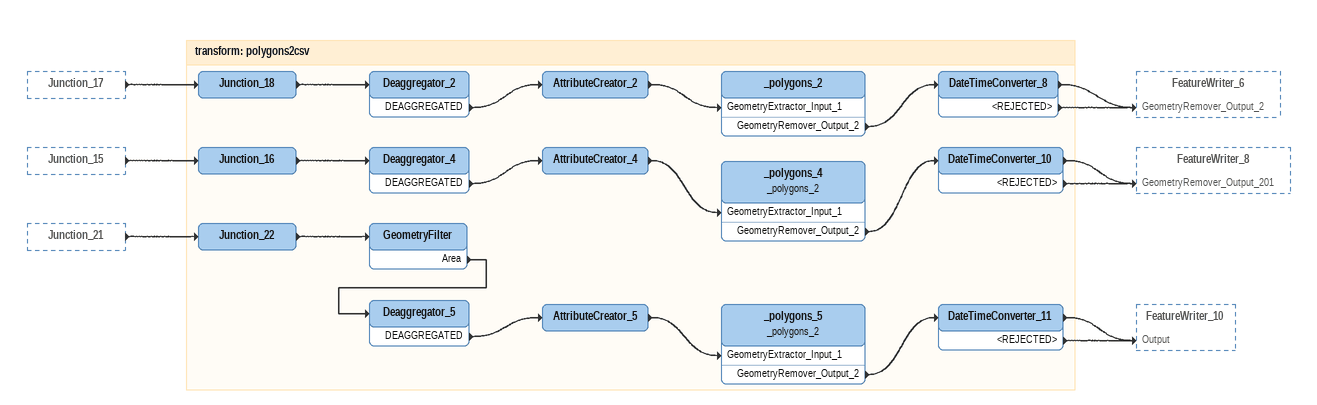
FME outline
Junction_17 [outside]
    -> Junction_18
Junction_15 [outside]
    -> Junction_16
Junction_21 [outside]
    -> Junction_22

Bookmark: transform: polygons2csv
Junction_22
    -> GeometryFilter
GeometryFilter
    Area -> Deaggregator_5
Deaggregator_5
    DEAGGREGATED -> AttributeCreator_5
AttributeCreator_5
    -> _polygons_5 [GeometryExtractor_Input_1]
_polygons_5: _polygons_2
    GeometryRemover_Output_2 -> DateTimeConverter_11
DateTimeConverter_11
    -> FeatureWriter_10 [Output]
    <REJECTED> -> FeatureWriter_10 [Output]
Junction_18
    -> Deaggregator_2
Deaggregator_2
    DEAGGREGATED -> AttributeCreator_2
AttributeCreator_2
    -> _polygons_2 [GeometryExtractor_Input_1]
_polygons_2
    GeometryRemover_Output_2 -> DateTimeConverter_8
DateTimeConverter_8
    -> FeatureWriter_6 [GeometryRemover_Output_2]
    <REJECTED> -> FeatureWriter_6 [GeometryRemover_Output_2]
Junction_16
    -> Deaggregator_4
Deaggregator_4
    DEAGGREGATED -> AttributeCreator_4
AttributeCreator_4
    -> _polygons_4 [GeometryExtractor_Input_1]
_polygons_4: _polygons_2
    GeometryRemover_Output_2 -> DateTimeConverter_10
DateTimeConverter_10
    -> FeatureWriter_8 [GeometryRemover_Output_201]
    <REJECTED> -> FeatureWriter_8 [GeometryRemover_Output_201]
